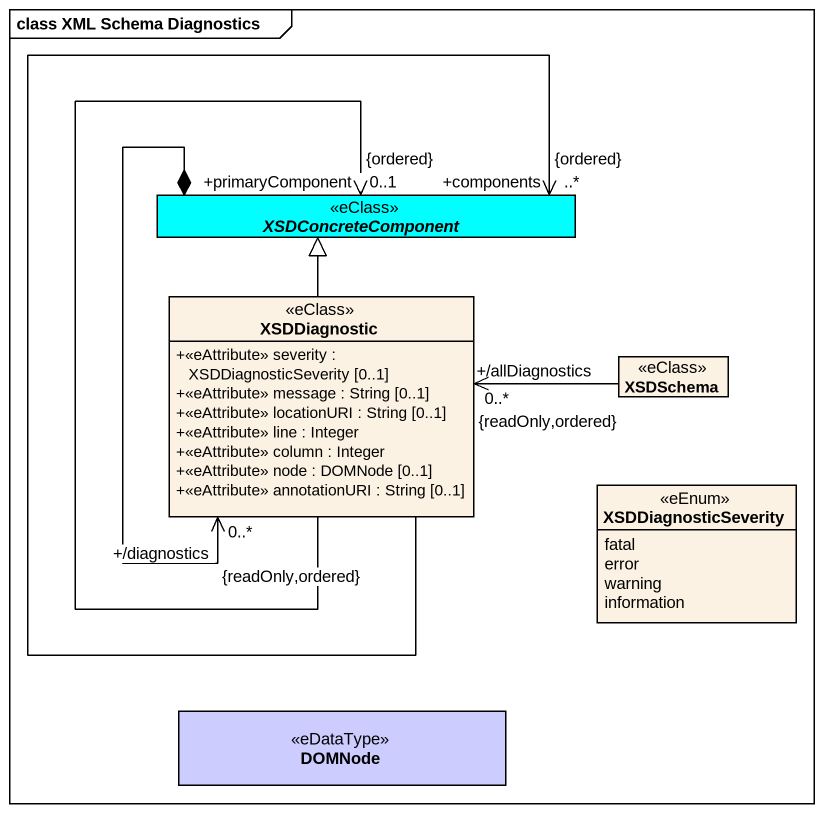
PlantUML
@startuml
mainframe class XML Schema Diagnostics
hide circle
hide empty members
skinparam classAttributeIconSize 0
abstract class XSDConcreteComponent <<eClass>> #00FFFF
class XSDDiagnostic <<eClass>> {
  +<<eAttribute>> severity : XSDDiagnosticSeverity [0..1]
  +<<eAttribute>> message : String [0..1]
  +<<eAttribute>> locationURI : String [0..1]
  +<<eAttribute>> line : Integer
  +<<eAttribute>> column : Integer
  +<<eAttribute>> node : DOMNode [0..1]
  +<<eAttribute>> annotationURI : String [0..1]
}
class XSDSchema <<eClass>>
enum XSDDiagnosticSeverity <<eEnum>> {
  fatal
  error
  warning
  information
}
class DOMNode <<eDataType>> #CCCCFF
XSDConcreteComponent *--> "+/diagnostics\n0..*\n{readOnly,ordered}" XSDDiagnostic
XSDConcreteComponent "+components\n..*\n{ordered}" <-- XSDDiagnostic
XSDConcreteComponent "+primaryComponent\n{ordered}\n0..1" <-- XSDDiagnostic
XSDDiagnostic -up-|> XSDConcreteComponent
XSDSchema -left-> "+/allDiagnostics\n0..*\n{readOnly,ordered}" XSDDiagnostic
@enduml
